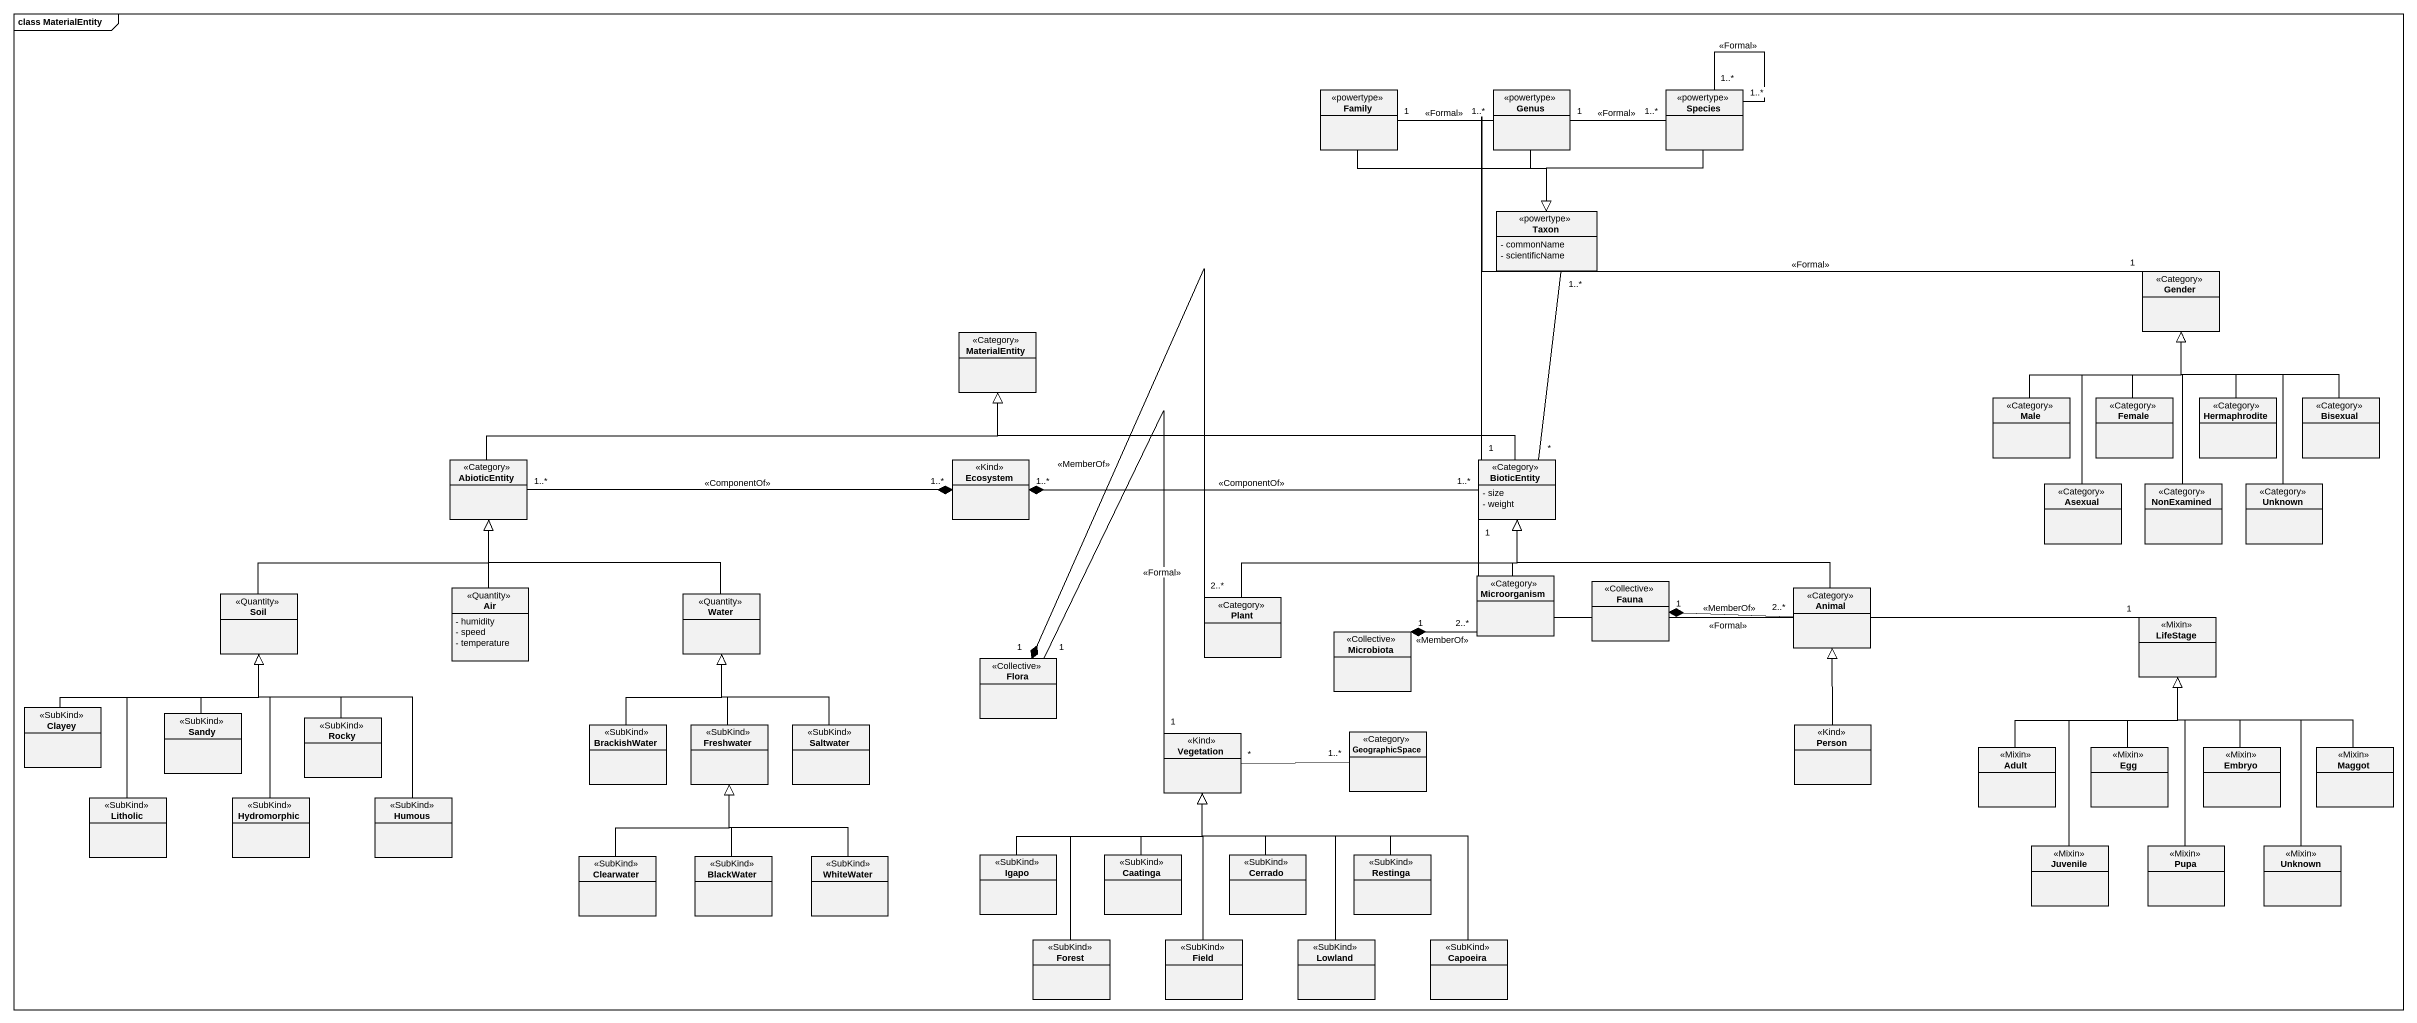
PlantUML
@startuml
mainframe class MaterialEntity
hide circle
hide empty members
skinparam classAttributeIconSize 0
class Family <<powertype>>
class Genus <<powertype>>
class Species <<powertype>>
class Taxon <<powertype>> {
  - commonName
  - scientificName
}
class Gender <<Category>>
class MaterialEntity <<Category>>
class Male <<Category>>
class Female <<Category>>
class Hermaphrodite <<Category>>
class Bisexual <<Category>>
class AbioticEntity <<Category>>
class Ecosystem <<Kind>>
class BioticEntity <<Category>> {
  - size
  - weight
}
class Asexual <<Category>>
class NonExamined <<Category>>
class Unknown <<Category>>
class Soil <<Quantity>>
class Air <<Quantity>> {
  - humidity
  - speed
  - temperature
}
class Water <<Quantity>>
class Plant <<Category>>
class Microorganism <<Category>>
class Fauna <<Collective>>
class Animal <<Category>>
class Microbiota <<Collective>>
class LifeStage <<Mixin>>
class Flora <<Collective>>
class Clayey <<SubKind>>
class Sandy <<SubKind>>
class Rocky <<SubKind>>
class BrackishWater <<SubKind>>
class Freshwater <<SubKind>>
class Saltwater <<SubKind>>
class "Person" as Person_ <<Kind>>
class Vegetation <<Kind>>
class GeographicSpace <<Category>>
class Adult <<Mixin>>
class Egg <<Mixin>>
class Embryo <<Mixin>>
class Maggot <<Mixin>>
class Litholic <<SubKind>>
class Hydromorphic <<SubKind>>
class Humous <<SubKind>>
class Clearwater <<SubKind>>
class BlackWater <<SubKind>>
class WhiteWater <<SubKind>>
class Igapo <<SubKind>>
class Caatinga <<SubKind>>
class Cerrado <<SubKind>>
class Restinga <<SubKind>>
class Juvenile <<Mixin>>
class Pupa <<Mixin>>
class "Unknown" as Unknown_2 <<Mixin>>
class Forest <<SubKind>>
class Field <<SubKind>>
class Lowland <<SubKind>>
class Capoeira <<SubKind>>
Family "1" -right- "1..*" Genus : <<Formal>>
Family --|> Taxon
Genus "1" -right- "1..*" Species : <<Formal>>
Genus --|> Taxon
Species "1..*" -- "1..*" Species : <<Formal>>
Species --|> Taxon
Male -up-|> Gender
Female -up-|> Gender
Hermaphrodite -up-|> Gender
Bisexual -up-|> Gender
AbioticEntity -right-|> MaterialEntity
Ecosystem "1..*" *-left- "1..*" AbioticEntity : <<ComponentOf>>
Ecosystem "1..*" *-right- "1..*" BioticEntity : <<ComponentOf>>
BioticEntity "*" -up- "1..*" Taxon
BioticEntity "1" -right- "1" Gender : <<Formal>>
BioticEntity -left-|> MaterialEntity
BioticEntity "1" -right- "1" LifeStage : <<Formal>>
Asexual -up-|> Gender
NonExamined -up-|> Gender
Unknown -up-|> Gender
Soil -right-|> AbioticEntity
Air -up-|> AbioticEntity
Water -left-|> AbioticEntity
Plant -right-|> BioticEntity
Microorganism -up-|> BioticEntity
Fauna "1" *-right- "2..*" Animal : <<MemberOf>>
Animal -left-|> BioticEntity
Microbiota "1" *-right- "2..*" Microorganism : <<MemberOf>>
Flora "1" *-right- "2..*" Plant : <<MemberOf>>
Flora "1" -right- "1" Vegetation : <<Formal>>
Clayey -right-|> Soil
Sandy -up-|> Soil
Rocky -up-|> Soil
BrackishWater -up-|> Water
Freshwater -up-|> Water
Saltwater -up-|> Water
Person_ -up-|> Animal
Vegetation "*" -right- "1..*" GeographicSpace
Adult -up-|> LifeStage
Egg -up-|> LifeStage
Embryo -up-|> LifeStage
Maggot -up-|> LifeStage
Litholic -up-|> Soil
Hydromorphic -up-|> Soil
Humous -up-|> Soil
Clearwater -up-|> Freshwater
BlackWater -up-|> Freshwater
WhiteWater -up-|> Freshwater
Igapo -up-|> Vegetation
Caatinga -up-|> Vegetation
Cerrado -up-|> Vegetation
Restinga -up-|> Vegetation
Juvenile -up-|> LifeStage
Pupa -up-|> LifeStage
Unknown_2 -up-|> LifeStage
Forest -up-|> Vegetation
Field -up-|> Vegetation
Lowland -up-|> Vegetation
Capoeira -up-|> Vegetation
@enduml
